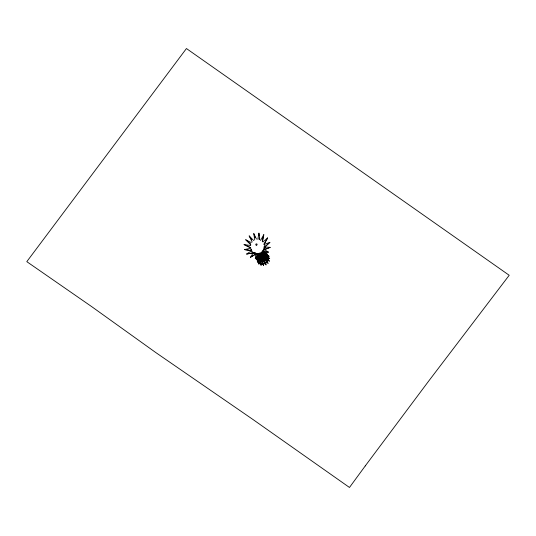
<?xml version="1.0" encoding="UTF-8"?>
<svg xmlns="http://www.w3.org/2000/svg" width="536" height="536" viewBox="0 0 536 536"><rect width="100%" height="100%" fill="white"/><g stroke="black" fill="none" stroke-linecap="round" stroke-linejoin="round"><path stroke-width="0.8" d="M261.273 253.441L263.571 265.521L259.297 256.375L261.072 265.253L261.153 260.067L260.302 254.948M257.461 257.796L256.751 259.759L256.898 255.813M259.203 255.116L258.225 254.165L260.416 258.278L260.804 253.448L265.052 255.967L262.942 251.826L268.476 252.134L264.295 249.555L270.171 247.351L264.67 246.975L269.876 242.359L264.007 244.483L267.638 237.91L262.955 242.004M258.131 255.739L258.901 264.06L259.618 259.578L258.131 255.739L258.406 258.56L257.38 262.131L257.595 258.808M263.96 248.175L264.087 246.607M264.717 249.16L264.938 246.493M263.725 254.178L264.014 251.866M264.094 251.391L263.9 252.865L269.32 261.146L265.333 257.977L263.009 255.33L266.017 264.838L260.623 256.516L263.571 265.521M258.272 254.211L255.324 258.808L255.625 253.97L250.459 257.28L253.32 252.711L246.614 254.044L251.712 250.667L244.369 249.582L250.372 248.342M262.519 241.649L263.799 234.681L260.509 240.55M259.806 239.565L258.942 233.173L257.816 239.337M256.751 259.759L257.039 258.359M262.278 241.066L263.799 234.681M263.859 248.878L262.714 251.076L260.831 252.771L258.499 253.454M262.747 251.15L263.893 248.959M267.96 260.396C266.995 263.652 262.781 265.119 260.034 263.089M264.087 244.115L267.638 237.91M255.324 258.808L258.272 254.265M264.623 247.203L269.876 242.359M263.417 251.659C260.958 254.58 256.436 255.27 253.34 252.938M250.459 257.28L256.067 253.997M264.496 249.716L270.171 247.351M246.614 254.044L253.206 252.925M262.767 251.84L268.476 252.134M256.094 253.327L258.533 253.528M255.86 254.138C261.541 255.679 267.062 249.133 264.094 243.893M250.66 245.501L244.074 244.57L250.332 247.779M244.369 249.582L251.799 250.654M264.141 252.309L265.072 253.468L267.531 254.399L263.933 251.531M264.235 254.754L265.869 256.469L269.675 258.694L263.88 252.871L265.782 254.881L269.045 256.322L264.154 252.134M251.304 242.627L245.763 239.78L250.841 244.959M244.074 244.57L250.694 247.619M253.876 252.275L255.357 252.979M253.91 252.349L255.391 253.052M265.333 253.227L267.531 254.399M256.798 254.982L258.185 255.886L257.829 254.533L259.625 259.578M255.625 253.97L259.37 256.516L258.861 254.299M269.045 256.322L264.06 252.228M262.231 253.675L265.052 255.967M245.763 239.78L250.694 244.014M253.675 240.53L249.18 235.934L252.175 242.011M263.993 252.262L265.782 254.875L269.675 258.694M260.362 253.957L268.034 263.303L263.451 254.546M253.374 253.012L251.525 250.868L250.915 248.972M264.201 254.814L269.32 261.146M262.097 254.077L263.055 255.337M249.18 235.934L251.82 239.887M263.833 251.491L265.079 253.461M263.009 255.33L268.034 263.303M264.054 252.108L265.789 254.875M263.538 252.556L265.863 256.463M256.463 239.083L253.809 233.609L254.707 239.994M261.434 253.488L264.241 259.19M266.017 264.838L260.804 253.448M260.235 254.084L262.774 259.92M264.02 254.935L265.333 257.977M258.915 254.191L261.159 260.054M253.809 233.609L255.042 237.388M250.949 249.046L251.558 250.942M257.427 255.404L258.412 258.553M257.541 255.478L258.406 258.553L258.901 264.06M259.297 256.375L261.072 265.253M260.255 256.63L260.416 258.278M258.942 233.173L259.049 235.626M259.156 238.085L259.223 239.719M262.942 251.826L262.988 253.233M257.334 255.531L257.38 262.131M262.01 260.945A2.767 2.667 -24.6 0 1 261.039 260.483M265.662 253.488A5.715 5.507 -24.6 0 1 268.087 260.141A5.715 5.507 -24.6 0 1 261.722 263.812A5.715 5.507 -24.6 0 1 257.092 258.432M265.106 259.618A2.734 2.633 -24.6 0 1 264.402 260.409M263.444 260.885A2.734 2.633 -24.6 0 1 262.385 260.972M267.377 255.029A5.715 5.507 -24.6 0 1 264.603 263.699A5.715 5.507 -24.6 0 1 257.153 258.58M365.257 465.918L349.479 487.465L252.791 419.38L155.849 352.601L91.736 306.659L26.8 261.655L186.434 48.535L509.2 275.276L428.78 380.949L365.257 465.918M256.268 245.16A0.677 0.65 -24.6 0 0 257.099 244.342A0.677 0.65 -24.6 0 0 255.974 244.068A0.677 0.65 -24.6 0 0 256.268 245.16"/></g></svg>
